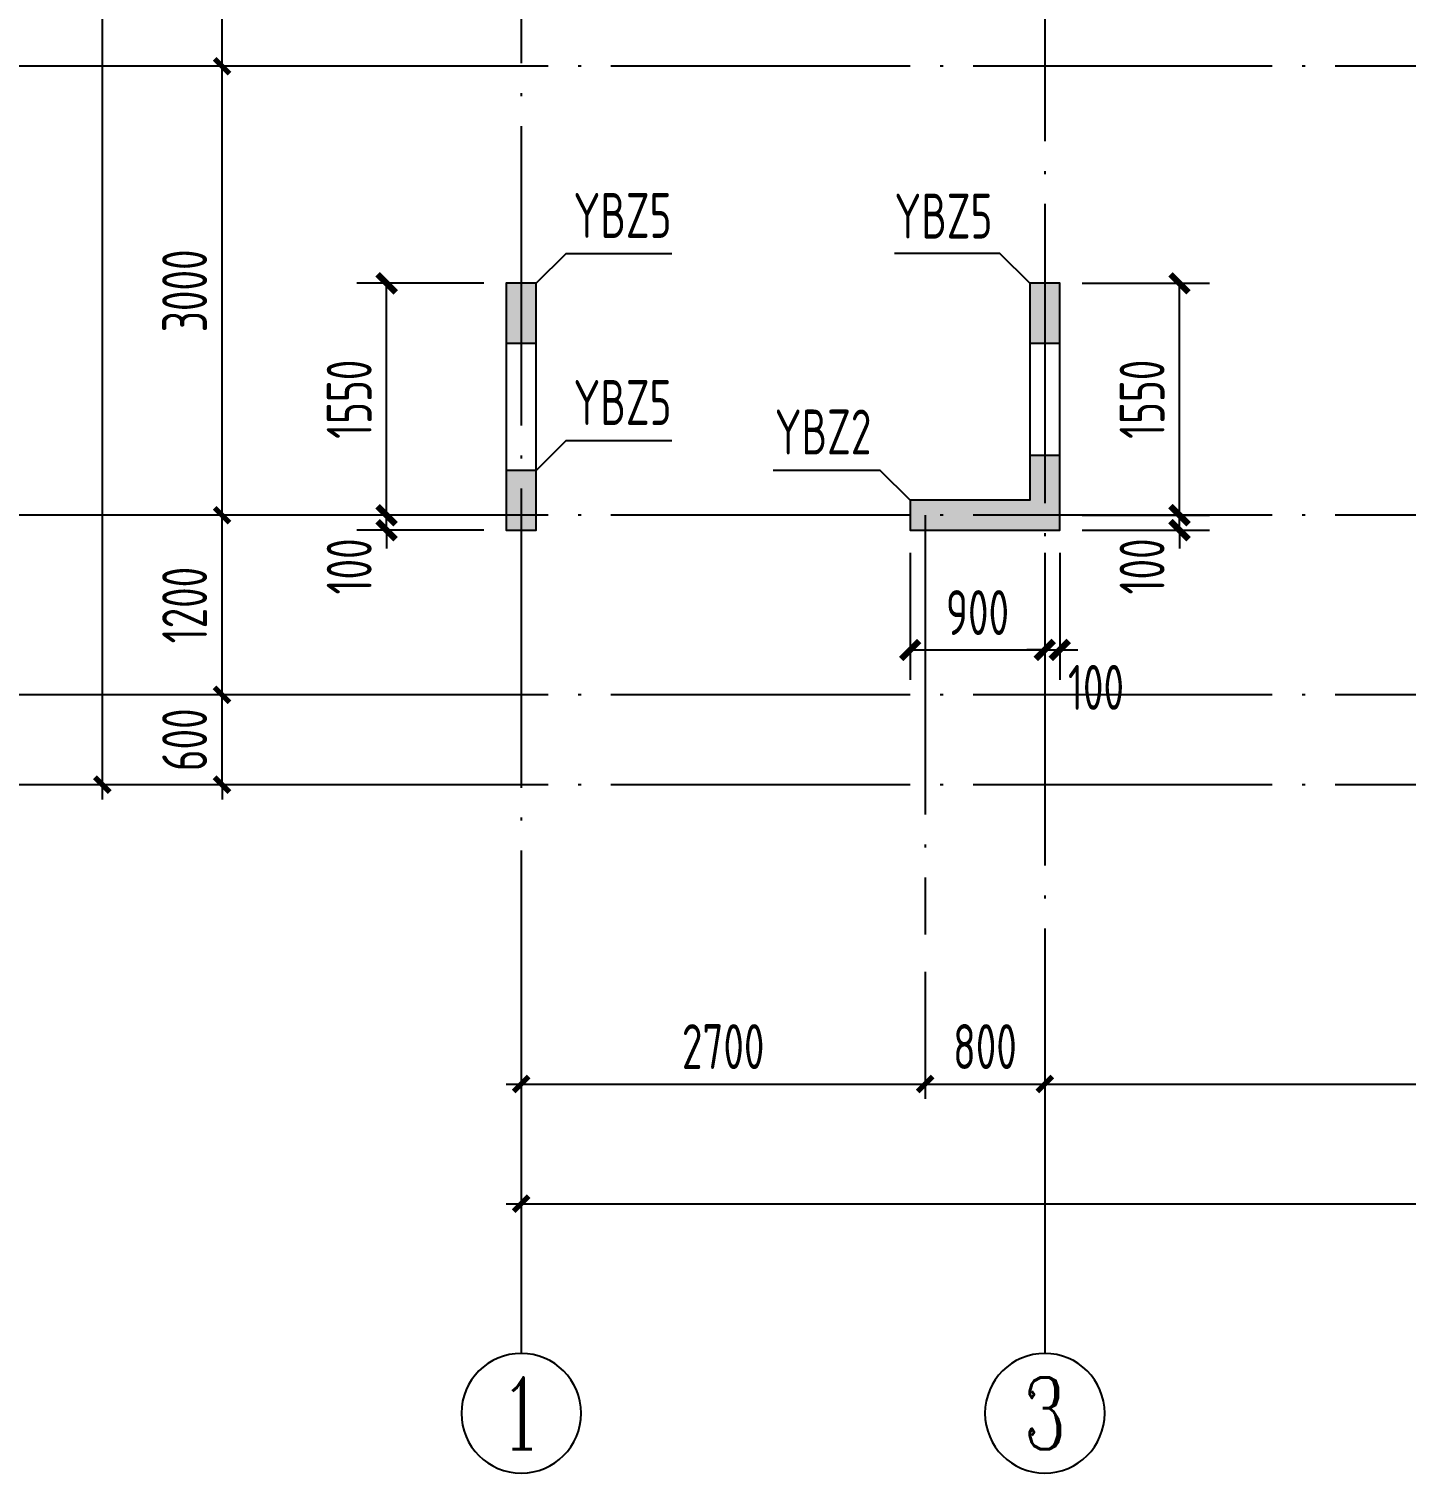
# Model space of a CAD drawing. Extents: x -1712635 to -854203, y -534641 to -21985.
# Drawn here: x -1364519 to -1355312, y -162202 to -152552 of the extents above; entities that cross this region are included whole.
import ezdxf
from ezdxf.enums import TextEntityAlignment as Align

# ---------------------------------------------------------------- set-up
doc = ezdxf.new("R2010")
doc.units = 0
doc.header["$LTSCALE"] = 1000
doc.linetypes.add('DOTE', pattern=[2.42, 2, -0.2, 0.02, -0.2])
doc.layers.get('0').update_dxf_attribs({"linetype": 'CONTINUOUS'})
doc.layers.get('Defpoints').update_dxf_attribs({"linetype": 'CONTINUOUS'})
for name, color, linetype in [('A-AXIS', 1, 'CONTINUOUS'), ('A-DOTE', 10, 'DOTE'), ('AXIS_NUM', 7, 'CONTINUOUS'), ('S-Q墙实线', 6, 'CONTINUOUS'), ('S-Q墙标注', 3, 'CONTINUOUS'), ('S-X详图填充', 252, 'CONTINUOUS'), ('S-X详图实线', 4, 'CONTINUOUS'), ('S-Y一般标注', 3, 'CONTINUOUS'), ('S-Z柱编号', 6, 'CONTINUOUS')]:
    doc.layers.add(name, color=color, linetype=linetype)
doc.styles.add('TSSD_Axis', font='complex.shx', dxfattribs={"width": 0.7, "bigfont": 'hztxt.shx'})
doc.styles.add('TSSD_DIMENSION', font='Tssdeng.shx', dxfattribs={"width": 0.7, "bigfont": 'tssdchn.shx'})
doc.styles.add('TSSD_REIN', font='tssdeng.shx', dxfattribs={"width": 0.7, "height": 300, "bigfont": 'tssdchn.shx'})
doc.styles.add('结构文字', font='zstxt.shx', dxfattribs={"width": 0.7, "bigfont": 'zshz.shx'})
doc.dimstyles.new('STRUCK', dxfattribs={"dimtxt": 400, "dimasz": 121, "dimexe": 200, "dimexo": 150, "dimgap": 115, "dimtad": 1, "dimdec": 0, "dimdsep": 46, "dimtxsty": '结构文字', "dimblk": 'ARCHTICK', "dimcen": 400, "dimclrd": 3, "dimclre": 3, "dimclrt": 7, "dimadec": 0, "dimazin": 0, "dimtfac": 1, "dimtdec": 0, "dimtix": 1, "dimtmove": 2, "dimatfit": 3, "dimldrblk": '_DIMX', "dimfxl": 0, "dimtolj": 1, "dimtzin": 0, "dimarcsym": 0})
doc.dimstyles.new('TSSD_100_100', dxfattribs={"dimtxt": 300, "dimasz": 100, "dimexe": 100, "dimexo": 250, "dimgap": 100, "dimtad": 1, "dimdec": 0, "dimzin": 0, "dimdsep": 46, "dimtxsty": 'TSSD_DIMENSION', "dimblk": 'ARCHTICK', "dimcen": 0, "dimdle": 100, "dimclrt": 7, "dimadec": 0, "dimazin": 0, "dimtfac": 1, "dimtdec": 0, "dimtix": 1, "dimtmove": 2, "dimatfit": 3, "dimldrblk": 'ARCHTICK', "dimfxl": 0, "dimtolj": 1, "dimtzin": 0, "dimarcsym": 0})

# ---------------------------------------------------------------- blocks, each defined once
blk = doc.blocks.new('_ArchTick')
at = {"color": 0, "const_width": 0.35}
blk.add_lwpolyline([(-0.5, -0.5), (0.5, 0.5)], dxfattribs=at)
blk = doc.blocks.new('*D66')
at = {"layer": 'Defpoints', "color": 0}
for p in [(2600, 5200), (3600, 5200), (3600, 4600)]:
    blk.add_point(p, dxfattribs=at)
at = {"layer": 'S-Y一般标注', "color": 0, "lineweight": -2}
for p, q in [((2600, 5200), (2600, 5300)), ((3350, 5200), (2500, 5200)), ((2600, 4600), (2600, 5200)), ((3350, 4600), (2500, 4600)), ((2600, 4600), (2600, 4500))]:
    blk.add_line(p, q, dxfattribs=at)
at = {"layer": 'S-Y一般标注', "color": 0, "lineweight": -2, "xscale": 100, "yscale": 100, "zscale": 100}
for p, rotation in [((2600, 5200), 270), ((2600, 4600), 90)]:
    blk.add_blockref('_ArchTick', p, dxfattribs=dict(at, rotation=rotation))
at = {"layer": 'S-Y一般标注', "color": 7, "insert": (2350, 4900), "char_height": 300, "attachment_point": 5, "rotation": 90, "style": 'TSSD_DIMENSION'}
blk.add_mtext('\\A1;600', dxfattribs=at)
blk = doc.blocks.new('*D67')
at = {"layer": 'Defpoints', "color": 0}
for p in [(2600, 10900), (3600, 10900), (3600, 9400)]:
    blk.add_point(p, dxfattribs=at)
at = {"layer": 'S-Y一般标注', "color": 0, "lineweight": -2}
for p, q in [((2600, 9300), (2600, 11000)), ((3350, 10900), (2500, 10900)), ((3350, 9400), (2500, 9400))]:
    blk.add_line(p, q, dxfattribs=at)
at = {"layer": 'S-Y一般标注', "color": 0, "lineweight": -2, "xscale": 100, "yscale": 100, "zscale": 100}
for p, rotation in [((2600, 10900), 90), ((2600, 9400), 270)]:
    blk.add_blockref('_ArchTick', p, dxfattribs=dict(at, rotation=rotation))
at = {"layer": 'S-Y一般标注', "color": 7, "insert": (2350, 10150), "char_height": 300, "attachment_point": 5, "rotation": 90, "style": 'TSSD_DIMENSION'}
blk.add_mtext('\\A1;1500', dxfattribs=at)
blk = doc.blocks.new('*D72')
at = {"layer": 'Defpoints', "color": 0}
for p in [(1800, 20100), (3600, 20100), (3600, 4600)]:
    blk.add_point(p, dxfattribs=at)
at = {"layer": 'S-Y一般标注', "color": 0, "lineweight": -2}
for p, q in [((1800, 4500), (1800, 20200)), ((3350, 20100), (1700, 20100)), ((3350, 4600), (1700, 4600))]:
    blk.add_line(p, q, dxfattribs=at)
at = {"layer": 'S-Y一般标注', "color": 0, "lineweight": -2, "xscale": 100, "yscale": 100, "zscale": 100}
for p, rotation in [((1800, 20100), 90), ((1800, 4600), 270)]:
    blk.add_blockref('_ArchTick', p, dxfattribs=dict(at, rotation=rotation))
at = {"layer": 'S-Y一般标注', "color": 7, "insert": (1550, 12350), "char_height": 300, "attachment_point": 5, "rotation": 90, "style": 'TSSD_DIMENSION'}
blk.add_mtext('\\A1;15500', dxfattribs=at)
blk = doc.blocks.new('*D76')
at = {"layer": 'Defpoints', "color": 0}
for p in [(2600, 6400), (3600, 6400), (3600, 5200)]:
    blk.add_point(p, dxfattribs=at)
at = {"layer": 'S-Y一般标注', "color": 0, "lineweight": -2}
for p, q in [((2600, 5100), (2600, 6500)), ((3350, 6400), (2500, 6400)), ((3350, 5200), (2500, 5200))]:
    blk.add_line(p, q, dxfattribs=at)
at = {"layer": 'S-Y一般标注', "color": 0, "lineweight": -2, "xscale": 100, "yscale": 100, "zscale": 100}
for p, rotation in [((2600, 6400), 90), ((2600, 5200), 270)]:
    blk.add_blockref('_ArchTick', p, dxfattribs=dict(at, rotation=rotation))
at = {"layer": 'S-Y一般标注', "color": 7, "insert": (2350, 5800), "char_height": 300, "attachment_point": 5, "rotation": 90, "style": 'TSSD_DIMENSION'}
blk.add_mtext('\\A1;1200', dxfattribs=at)
blk = doc.blocks.new('*D77')
at = {"layer": 'Defpoints', "color": 0}
for p in [(2600, 9400), (3600, 9400), (3600, 6400)]:
    blk.add_point(p, dxfattribs=at)
at = {"layer": 'S-Y一般标注', "color": 0, "lineweight": -2}
for p, q in [((2600, 6300), (2600, 9500)), ((3350, 9400), (2500, 9400)), ((3350, 6400), (2500, 6400))]:
    blk.add_line(p, q, dxfattribs=at)
at = {"layer": 'S-Y一般标注', "color": 0, "lineweight": -2, "xscale": 100, "yscale": 100, "zscale": 100}
for p, rotation in [((2600, 9400), 90), ((2600, 6400), 270)]:
    blk.add_blockref('_ArchTick', p, dxfattribs=dict(at, rotation=rotation))
at = {"layer": 'S-Y一般标注', "color": 7, "insert": (2350, 7900), "char_height": 300, "attachment_point": 5, "rotation": 90, "style": 'TSSD_DIMENSION'}
blk.add_mtext('\\A1;3000', dxfattribs=at)
blk = doc.blocks.new('ts_axno')
at = {"color": 0, "linetype": 'ByBlock', "lineweight": -2}
blk.add_circle((0, 0), 0.5, dxfattribs=at)
at = {"color": 0, "linetype": 'ByBlock', "lineweight": -2, "style": 'TSSD_Axis', "width": 0.7}
blk.add_attdef('A', text='', height=0.6, dxfattribs=at).set_placement((0, 0), align=Align.MIDDLE_CENTER)
blk = doc.blocks.new('*D82')
at = {"layer": 'Defpoints', "color": 0}
for p in [(7300, 3600), (8100, 3600), (8100, 2600)]:
    blk.add_point(p, dxfattribs=at)
at = {"layer": 'S-Y一般标注', "color": 0, "lineweight": -2}
for p, q in [((7300, 3350), (7300, 2500)), ((8100, 3350), (8100, 2500)), ((7200, 2600), (8200, 2600))]:
    blk.add_line(p, q, dxfattribs=at)
at = {"layer": 'S-Y一般标注', "color": 0, "lineweight": -2, "xscale": 100, "yscale": 100, "zscale": 100, "rotation": 180}
blk.add_blockref('_ArchTick', (7300, 2600), dxfattribs=at)
at = {"layer": 'S-Y一般标注', "color": 0, "lineweight": -2, "xscale": 100, "yscale": 100, "zscale": 100}
blk.add_blockref('_ArchTick', (8100, 2600), dxfattribs=at)
at = {"layer": 'S-Y一般标注', "color": 7, "insert": (7700, 2850), "char_height": 300, "attachment_point": 5, "style": 'TSSD_DIMENSION'}
blk.add_mtext('\\A1;800', dxfattribs=at)
blk = doc.blocks.new('*D83')
at = {"layer": 'Defpoints', "color": 0}
for p in [(8100, 3600), (13900, 3600), (13900, 2600)]:
    blk.add_point(p, dxfattribs=at)
at = {"layer": 'S-Y一般标注', "color": 0, "lineweight": -2}
for p, q in [((8100, 3350), (8100, 2500)), ((13900, 3350), (13900, 2500)), ((8000, 2600), (14000, 2600))]:
    blk.add_line(p, q, dxfattribs=at)
at = {"layer": 'S-Y一般标注', "color": 0, "lineweight": -2, "xscale": 100, "yscale": 100, "zscale": 100, "rotation": 180}
blk.add_blockref('_ArchTick', (8100, 2600), dxfattribs=at)
at = {"layer": 'S-Y一般标注', "color": 0, "lineweight": -2, "xscale": 100, "yscale": 100, "zscale": 100}
blk.add_blockref('_ArchTick', (13900, 2600), dxfattribs=at)
at = {"layer": 'S-Y一般标注', "color": 7, "insert": (11000, 2850), "char_height": 300, "attachment_point": 5, "style": 'TSSD_DIMENSION'}
blk.add_mtext('\\A1;5800', dxfattribs=at)
blk = doc.blocks.new('*D94')
at = {"layer": 'Defpoints', "color": 0}
for p in [(4600, 3600), (54600, 3600), (54600, 1800)]:
    blk.add_point(p, dxfattribs=at)
at = {"layer": 'S-Y一般标注', "color": 0, "lineweight": -2}
for p, q in [((4600, 3350), (4600, 1700)), ((54600, 3350), (54600, 1700)), ((4500, 1800), (54700, 1800))]:
    blk.add_line(p, q, dxfattribs=at)
at = {"layer": 'S-Y一般标注', "color": 0, "lineweight": -2, "xscale": 100, "yscale": 100, "zscale": 100, "rotation": 180}
blk.add_blockref('_ArchTick', (4600, 1800), dxfattribs=at)
at = {"layer": 'S-Y一般标注', "color": 0, "lineweight": -2, "xscale": 100, "yscale": 100, "zscale": 100}
blk.add_blockref('_ArchTick', (54600, 1800), dxfattribs=at)
at = {"layer": 'S-Y一般标注', "color": 7, "insert": (29600, 2050), "char_height": 300, "attachment_point": 5, "style": 'TSSD_DIMENSION'}
blk.add_mtext('\\A1;50000', dxfattribs=at)
blk = doc.blocks.new('*D96')
at = {"layer": 'Defpoints', "color": 0}
for p in [(4600, 3600), (7300, 3600), (7300, 2600)]:
    blk.add_point(p, dxfattribs=at)
at = {"layer": 'S-Y一般标注', "color": 0, "lineweight": -2}
for p, q in [((4600, 3350), (4600, 2500)), ((7300, 3350), (7300, 2500)), ((4500, 2600), (7400, 2600))]:
    blk.add_line(p, q, dxfattribs=at)
at = {"layer": 'S-Y一般标注', "color": 0, "lineweight": -2, "xscale": 100, "yscale": 100, "zscale": 100, "rotation": 180}
blk.add_blockref('_ArchTick', (4600, 2600), dxfattribs=at)
at = {"layer": 'S-Y一般标注', "color": 0, "lineweight": -2, "xscale": 100, "yscale": 100, "zscale": 100}
blk.add_blockref('_ArchTick', (7300, 2600), dxfattribs=at)
at = {"layer": 'S-Y一般标注', "color": 7, "insert": (5950, 2850), "char_height": 300, "attachment_point": 5, "style": 'TSSD_DIMENSION'}
blk.add_mtext('\\A1;2700', dxfattribs=at)
blk = doc.blocks.new('*D1954')
at = {"layer": 'Defpoints', "color": 0}
for p in [(-1362127.4, -155801.8), (-1361327.4, -155801.8), (-1361327.4, -155901.8)]:
    blk.add_point(p, dxfattribs=at)
at = {"layer": 'S-Q墙标注', "color": 3, "lineweight": -2}
for p, q in [((-1362127.4, -155801.8), (-1362127.4, -155680.8)), ((-1361477.4, -155801.8), (-1362327.4, -155801.8)), ((-1362127.4, -155901.8), (-1362127.4, -155801.8)), ((-1361477.4, -155901.8), (-1362327.4, -155901.8)), ((-1362127.4, -155901.8), (-1362127.4, -156022.8))]:
    blk.add_line(p, q, dxfattribs=at)
at = {"layer": 'S-Q墙标注', "color": 3, "lineweight": -2, "xscale": 121, "yscale": 121, "zscale": 121}
for p, rotation in [((-1362127.4, -155801.8), 270), ((-1362127.4, -155901.8), 90)]:
    blk.add_blockref('_ArchTick', p, dxfattribs=dict(at, rotation=rotation))
at = {"layer": 'S-Q墙标注', "color": 7, "insert": (-1362377.4, -156143.7), "char_height": 300, "attachment_point": 5, "rotation": 90, "style": 'TSSD_REIN'}
blk.add_mtext('\\A1;100', dxfattribs=at)
blk = doc.blocks.new('_DIMX')
blk.add_line((-150, 0), (150, 0))
at = {"const_width": 50}
blk.add_lwpolyline([(-70, -70), (70, 70)], dxfattribs=at)
blk = doc.blocks.new('*D1955')
at = {"layer": 'Defpoints', "color": 0}
for p in [(-1362127.4, -154251.8), (-1361327.4, -154251.8), (-1361327.4, -155801.8)]:
    blk.add_point(p, dxfattribs=at)
at = {"layer": 'S-Q墙标注', "color": 3, "lineweight": -2}
for p, q in [((-1361477.4, -154251.8), (-1362327.4, -154251.8)), ((-1362127.4, -155801.8), (-1362127.4, -154251.8)), ((-1361477.4, -155801.8), (-1362327.4, -155801.8))]:
    blk.add_line(p, q, dxfattribs=at)
at = {"layer": 'S-Q墙标注', "color": 3, "lineweight": -2, "xscale": 121, "yscale": 121, "zscale": 121}
for p, rotation in [((-1362127.4, -154251.8), 90), ((-1362127.4, -155801.8), 270)]:
    blk.add_blockref('_ArchTick', p, dxfattribs=dict(at, rotation=rotation))
at = {"layer": 'S-Q墙标注', "color": 7, "insert": (-1362377.4, -155026.8), "char_height": 300, "attachment_point": 5, "rotation": 90, "style": 'TSSD_REIN'}
blk.add_mtext('\\A1;1550', dxfattribs=at)
blk = doc.blocks.new('*D1958')
at = {"layer": 'Defpoints', "color": 0}
for p in [(-1357627.4, -155801.8), (-1356827.4, -155801.8), (-1357627.4, -155901.8)]:
    blk.add_point(p, dxfattribs=at)
at = {"layer": 'S-Q墙标注', "color": 3, "lineweight": -2}
for p, q in [((-1356827.4, -155801.8), (-1356827.4, -155680.8)), ((-1357477.4, -155801.8), (-1356627.4, -155801.8)), ((-1356827.4, -155901.8), (-1356827.4, -155801.8)), ((-1357477.4, -155901.8), (-1356627.4, -155901.8)), ((-1356827.4, -155901.8), (-1356827.4, -156022.8))]:
    blk.add_line(p, q, dxfattribs=at)
at = {"layer": 'S-Q墙标注', "color": 3, "lineweight": -2, "xscale": 121, "yscale": 121, "zscale": 121}
for p, rotation in [((-1356827.4, -155801.8), 270), ((-1356827.4, -155901.8), 90)]:
    blk.add_blockref('_ArchTick', p, dxfattribs=dict(at, rotation=rotation))
at = {"layer": 'S-Q墙标注', "color": 7, "insert": (-1357077.4, -156143.7), "char_height": 300, "attachment_point": 5, "rotation": 90, "style": 'TSSD_REIN'}
blk.add_mtext('\\A1;100', dxfattribs=at)
blk = doc.blocks.new('*D1959')
at = {"layer": 'Defpoints', "color": 0}
for p in [(-1357627.4, -154251.8), (-1356827.4, -154251.8), (-1357627.4, -155801.8)]:
    blk.add_point(p, dxfattribs=at)
at = {"layer": 'S-Q墙标注', "color": 3, "lineweight": -2}
for p, q in [((-1357477.4, -154251.8), (-1356627.4, -154251.8)), ((-1356827.4, -155801.8), (-1356827.4, -154251.8)), ((-1357477.4, -155801.8), (-1356627.4, -155801.8))]:
    blk.add_line(p, q, dxfattribs=at)
at = {"layer": 'S-Q墙标注', "color": 3, "lineweight": -2, "xscale": 121, "yscale": 121, "zscale": 121}
for p, rotation in [((-1356827.4, -154251.8), 90), ((-1356827.4, -155801.8), 270)]:
    blk.add_blockref('_ArchTick', p, dxfattribs=dict(at, rotation=rotation))
at = {"layer": 'S-Q墙标注', "color": 7, "insert": (-1357077.4, -155026.8), "char_height": 300, "attachment_point": 5, "rotation": 90, "style": 'TSSD_REIN'}
blk.add_mtext('\\A1;1550', dxfattribs=at)
blk = doc.blocks.new('*D1960')
at = {"layer": 'Defpoints', "color": 0}
for p in [(-1358627.4, -155901.8), (-1357727.5, -155901.8), (-1357727.5, -156701.8)]:
    blk.add_point(p, dxfattribs=at)
at = {"layer": 'S-Q墙标注', "color": 3, "lineweight": -2}
for p, q in [((-1358627.4, -156051.8), (-1358627.4, -156901.8)), ((-1357727.5, -156051.8), (-1357727.5, -156901.8)), ((-1358627.4, -156701.8), (-1357727.5, -156701.8))]:
    blk.add_line(p, q, dxfattribs=at)
at = {"layer": 'S-Q墙标注', "color": 3, "lineweight": -2, "xscale": 121, "yscale": 121, "zscale": 121, "rotation": 180}
blk.add_blockref('_ArchTick', (-1358627.4, -156701.8), dxfattribs=at)
at = {"layer": 'S-Q墙标注', "color": 3, "lineweight": -2, "xscale": 121, "yscale": 121, "zscale": 121}
blk.add_blockref('_ArchTick', (-1357727.5, -156701.8), dxfattribs=at)
at = {"layer": 'S-Q墙标注', "color": 7, "insert": (-1358177.5, -156451.8), "char_height": 300, "attachment_point": 5, "style": 'TSSD_REIN'}
blk.add_mtext('\\A1;900', dxfattribs=at)
blk = doc.blocks.new('*D1961')
at = {"layer": 'Defpoints', "color": 0}
for p in [(-1357727.5, -155901.8), (-1357627.4, -155901.8), (-1357627.4, -156701.8)]:
    blk.add_point(p, dxfattribs=at)
at = {"layer": 'S-Q墙标注', "color": 3, "lineweight": -2}
for p, q in [((-1357727.5, -156051.8), (-1357727.5, -156901.8)), ((-1357627.4, -156051.8), (-1357627.4, -156901.8)), ((-1357727.5, -156701.8), (-1357848.5, -156701.8)), ((-1357727.5, -156701.8), (-1357627.4, -156701.8)), ((-1357627.4, -156701.8), (-1357506.4, -156701.8))]:
    blk.add_line(p, q, dxfattribs=at)
at = {"layer": 'S-Q墙标注', "color": 3, "lineweight": -2, "xscale": 121, "yscale": 121, "zscale": 121}
blk.add_blockref('_ArchTick', (-1357727.5, -156701.8), dxfattribs=at)
at = {"layer": 'S-Q墙标注', "color": 3, "lineweight": -2, "xscale": 121, "yscale": 121, "zscale": 121, "rotation": 180}
blk.add_blockref('_ArchTick', (-1357627.4, -156701.8), dxfattribs=at)
at = {"layer": 'S-Q墙标注', "color": 7, "insert": (-1357385.5, -156951.8), "char_height": 300, "attachment_point": 5, "style": 'TSSD_REIN'}
blk.add_mtext('\\A1;100', dxfattribs=at)
blk = doc.blocks.new('20210726.16350016')
at = {"layer": 'A-AXIS'}
for p, q in [((3600, 9400), (800, 9400)), ((3600, 6400), (800, 6400)), ((3600, 5200), (800, 5200)), ((3600, 4600), (800, 4600)), ((4600, 3600), (4600, 800)), ((8100, 3600), (8100, 800))]:
    blk.add_line(p, q, dxfattribs=at)
at = {"layer": 'A-DOTE'}
for p, q in [((4600, 21100), (4600, 3600)), ((8100, 10900), (8100, 3600)), ((55600, 9400), (3600, 9400)), ((55600, 6400), (3600, 6400)), ((7300, 6400), (7300, 3600)), ((55600, 5200), (3600, 5200)), ((55600, 4600), (3600, 4600))]:
    blk.add_line(p, q, dxfattribs=at)
at = {"layer": 'A-AXIS'}
ref = blk.add_blockref('ts_axno', (4600, 400), dxfattribs=dict(at, xscale=-800, yscale=800, zscale=800, rotation=180))
ref.add_attrib('1', '1', dxfattribs={"layer": 'AXIS_NUM', "height": 480, "style": 'TSSD_Axis', "width": 0.7}).set_placement((4600, 400), align=Align.MIDDLE_CENTER)
ref = blk.add_blockref('ts_axno', (8100, 400), dxfattribs=dict(at, xscale=-800, yscale=800, zscale=800, rotation=180))
ref.add_attrib('2', '3', dxfattribs={"layer": 'AXIS_NUM', "height": 480, "style": 'TSSD_Axis', "width": 0.7}).set_placement((8100, 400), align=Align.MIDDLE_CENTER)
at = {"layer": 'S-Y一般标注'}
for base, p1, p2, picture, middle in [((1800, 20100), (3600, 4600), (3600, 20100), '*D72', (1550, 12350)), ((2600, 10900), (3600, 9400), (3600, 10900), '*D67', (2350, 10150)), ((2600, 9400), (3600, 6400), (3600, 9400), '*D77', (2350, 7900)), ((2600, 6400), (3600, 5200), (3600, 6400), '*D76', (2350, 5800)), ((2600, 5200), (3600, 4600), (3600, 5200), '*D66', (2350, 4900))]:
    dim = blk.add_linear_dim(base=base, p1=p1, p2=p2, angle=90, dimstyle='TSSD_100_100', dxfattribs=at)
    dim.commit()
    dim.dimension.update_dxf_attribs({"geometry": picture, "text_midpoint": middle})
for base, p1, p2, picture, middle in [((54600, 1800), (4600, 3600), (54600, 3600), '*D94', (29600, 2050)), ((7300, 2600), (4600, 3600), (7300, 3600), '*D96', (5950, 2850)), ((8100, 2600), (7300, 3600), (8100, 3600), '*D82', (7700, 2850)), ((13900, 2600), (8100, 3600), (13900, 3600), '*D83', (11000, 2850))]:
    dim = blk.add_linear_dim(base=base, p1=p1, p2=p2, dimstyle='TSSD_100_100', dxfattribs=at)
    dim.commit()
    dim.dimension.update_dxf_attribs({"geometry": picture, "text_midpoint": middle})

msp = doc.modelspace()

# ---------------------------------------------------------------- hatches: boundary and pattern name
at = {"layer": 'S-X详图填充'}
h = msp.add_hatch(color=256, dxfattribs=at)
h.dxf.hatch_style = 1
h.paths.add_polyline_path([(-1361327.45, -154651.84), (-1361127.45, -154651.84), (-1361127.45, -154251.84), (-1361327.45, -154251.84)])
h = msp.add_hatch(color=256, dxfattribs=at)
h.dxf.hatch_style = 1
h.paths.add_polyline_path([(-1357827.45, -154651.8), (-1357627.45, -154651.8), (-1357627.45, -154251.8), (-1357827.45, -154251.8)])
h = msp.add_hatch(color=256, dxfattribs=at)
h.dxf.hatch_style = 1
h.paths.add_polyline_path([(-1357627.45, -155401.8), (-1357827.45, -155401.8), (-1357827.45, -155701.8), (-1358627.45, -155701.8), (-1358627.45, -155901.8), (-1357627.45, -155901.8)])
h = msp.add_hatch(color=256, dxfattribs=at)
h.dxf.hatch_style = 1
h.paths.add_polyline_path([(-1361127.45, -155501.8), (-1361327.45, -155501.8), (-1361327.45, -155901.8), (-1361127.45, -155901.8)])

# ---------------------------------------------------------------- linework, layer by layer
at = {"layer": 'S-Q墙实线'}
msp.add_lwpolyline([(-1361127.45, -155901.8), (-1361127.45, -154251.84), (-1361327.45, -154251.84), (-1361327.45, -155901.8)], close=True, dxfattribs=at)
msp.add_lwpolyline([(-1358527.46, -155701.8), (-1358627.45, -155701.8), (-1358627.45, -155901.8), (-1358527.46, -155901.8), (-1357627.45, -155901.8), (-1357627.45, -154251.8), (-1357827.45, -154251.8), (-1357827.45, -155701.8), (-1358527.46, -155701.8)], dxfattribs=at)
at = {"layer": 'S-X详图实线'}
for points in [[(-1361327.45, -154651.84), (-1361127.45, -154651.84), (-1361127.45, -154251.84), (-1361327.45, -154251.84), (-1361327.45, -154651.84)], [(-1357827.45, -154651.8), (-1357627.45, -154651.8), (-1357627.45, -154251.8), (-1357827.45, -154251.8), (-1357827.45, -154651.8)], [(-1357627.45, -155401.8), (-1357827.45, -155401.8), (-1357827.45, -155701.8), (-1358627.45, -155701.8), (-1358627.45, -155901.8), (-1357627.45, -155901.8), (-1357627.45, -155401.8)], [(-1361127.45, -155501.8), (-1361327.45, -155501.8), (-1361327.45, -155901.8), (-1361127.45, -155901.8), (-1361127.45, -155501.8)]]:
    msp.add_lwpolyline(points, close=True, dxfattribs=at)
at = {"layer": 'S-Z柱编号', "color": 7}
for points in [[(-1361127.45, -154251.84), (-1360927.45, -154051.84), (-1360220.06, -154051.84)], [(-1357827.45, -154251.8), (-1358027.45, -154051.8), (-1358731.32, -154051.8)], [(-1361127.45, -155501.8), (-1360927.45, -155301.8), (-1360220.06, -155301.8)], [(-1358627.45, -155701.8), (-1358827.45, -155501.8), (-1359542.66, -155501.8)]]:
    msp.add_lwpolyline(points, dxfattribs=at)

# ---------------------------------------------------------------- block references
at = {"layer": 'A-DOTE'}
msp.add_blockref('20210726.16350016', (-1365827.46, -162201.85), dxfattribs=at)

# ---------------------------------------------------------------- texts
at = {"layer": 'S-Z柱编号', "color": 7, "style": 'TSSD_REIN', "width": 0.7}
for s, p in [('YBZ5', (-1360878.47, -154038.1)), ('YBZ5', (-1358733.22, -154042.52)), ('YBZ5', (-1360878.47, -155288.06)), ('YBZ2', (-1359533.22, -155484.96))]:
    msp.add_text(s, height=300, dxfattribs=at).set_placement(p, align=Align.BOTTOM_LEFT)

# ---------------------------------------------------------------- dimensions: what is measured, and where the dimension line sits
at = {"layer": 'S-Q墙标注'}
for base, p1, p2, picture, middle in [((-1362127.45, -154251.84), (-1361327.45, -155801.8), (-1361327.45, -154251.84), '*D1955', (-1362377.45, -155026.82)), ((-1356827.45, -154251.8), (-1357627.45, -155801.8), (-1357627.45, -154251.8), '*D1959', (-1357077.45, -155026.8))]:
    dim = msp.add_linear_dim(base=base, p1=p1, p2=p2, angle=90, dimstyle='STRUCK', override={"dimtxt": 300, "dimgap": 100, "dimtxsty": 'TSSD_REIN'}, dxfattribs=at)
    dim.commit()
    dim.dimension.update_dxf_attribs({"geometry": picture, "text_midpoint": middle})
for base, p1, p2, picture, middle in [((-1362127.45, -155801.8), (-1361327.45, -155901.8), (-1361327.45, -155801.8), '*D1954', (-1362377.45, -156143.72)), ((-1356827.45, -155801.8), (-1357627.45, -155901.8), (-1357627.45, -155801.8), '*D1958', (-1357077.45, -156143.72))]:
    dim = msp.add_linear_dim(base=base, p1=p1, p2=p2, angle=90, dimstyle='STRUCK', override={"dimtxt": 300, "dimgap": 100, "dimtxsty": 'TSSD_REIN'}, dxfattribs=at)
    dim.commit()
    dim.dimension.update_dxf_attribs({"geometry": picture, "text_midpoint": middle, "dimtype": 160})
dim = msp.add_linear_dim(base=(-1357727.46, -156701.8), p1=(-1358627.45, -155901.8), p2=(-1357727.46, -155901.8), dimstyle='STRUCK', override={"dimtxt": 300, "dimgap": 100, "dimtxsty": 'TSSD_REIN'}, dxfattribs=at)
dim.commit()
dim.dimension.update_dxf_attribs({"geometry": '*D1960', "text_midpoint": (-1358177.45, -156451.8)})
dim = msp.add_linear_dim(base=(-1357627.45, -156701.8), p1=(-1357727.46, -155901.8), p2=(-1357627.45, -155901.8), dimstyle='STRUCK', override={"dimtxt": 300, "dimgap": 100, "dimtxsty": 'TSSD_REIN'}, dxfattribs=at)
dim.commit()
dim.dimension.update_dxf_attribs({"geometry": '*D1961', "text_midpoint": (-1357385.52, -156951.8), "dimtype": 160})

doc.saveas('drawing.dxf')
